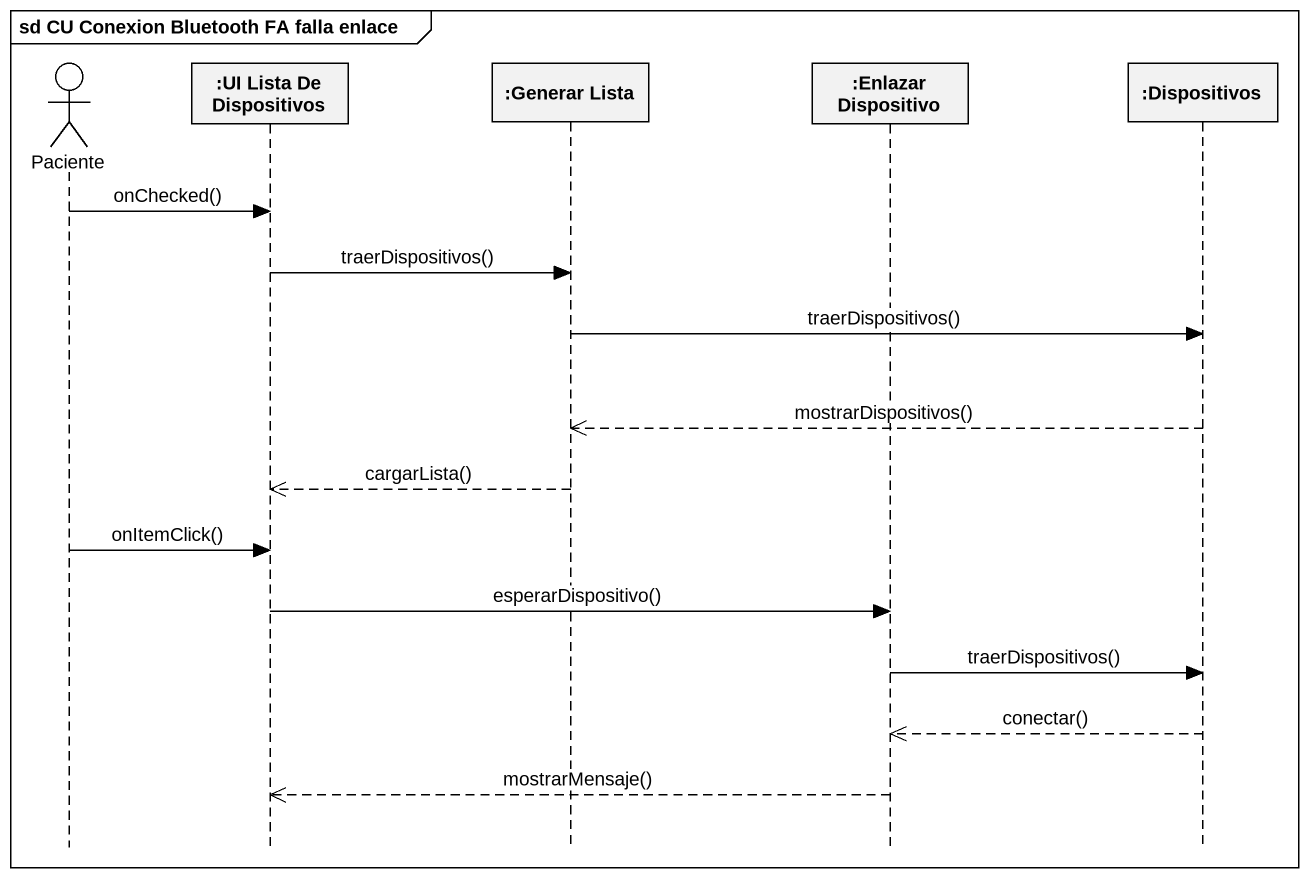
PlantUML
@startuml
mainframe sd CU Conexion Bluetooth FA falla enlace
hide footbox
actor Paciente
participant ":UI Lista De Dispositivos" as UI_Lista_De_Dispositivos
participant ":Generar Lista" as Generar_Lista
participant ":Enlazar Dispositivo" as Enlazar_Dispositivo
participant ":Dispositivos" as Dispositivos

Paciente -> UI_Lista_De_Dispositivos : onChecked()
UI_Lista_De_Dispositivos -> Generar_Lista : traerDispositivos()
Generar_Lista -> Dispositivos : traerDispositivos()
Dispositivos -->> Generar_Lista : mostrarDispositivos()
Generar_Lista -->> UI_Lista_De_Dispositivos : cargarLista()
Paciente -> UI_Lista_De_Dispositivos : onItemClick()
UI_Lista_De_Dispositivos -> Enlazar_Dispositivo : esperarDispositivo()
Enlazar_Dispositivo -> Dispositivos : traerDispositivos()
Dispositivos -->> Enlazar_Dispositivo : conectar()
Enlazar_Dispositivo -->> UI_Lista_De_Dispositivos : mostrarMensaje()
@enduml
